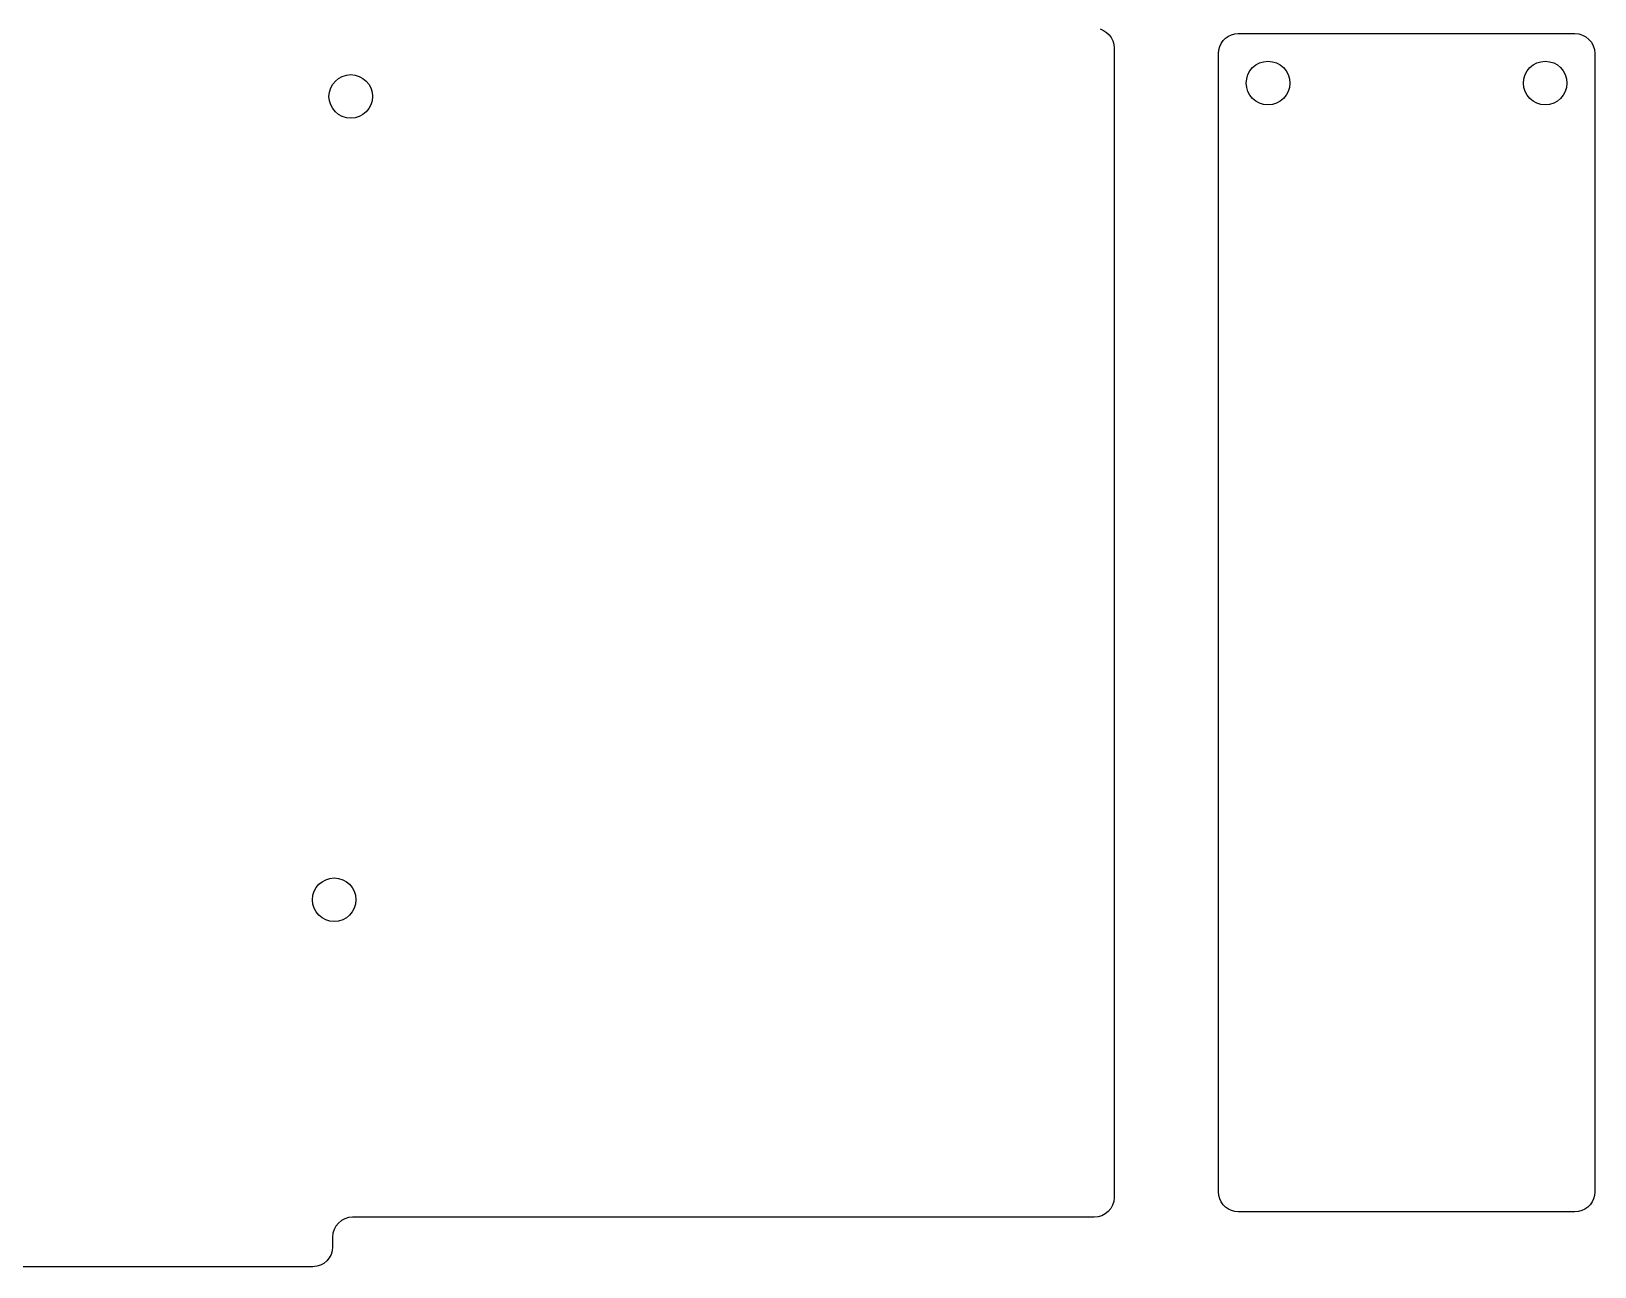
# Model space of a CAD drawing. Header units: inches. Extents: x 184 to 631, y 158 to 480.
# Drawn here: x 407.5 to 631.1, y 165.5 to 342.2 of the extents above; entities that cross this region are included whole.
import ezdxf

# ---------------------------------------------------------------- set-up
doc = ezdxf.new("R2010")
doc.units = ezdxf.units.IN
doc.header["$MEASUREMENT"] = 0

# ---------------------------------------------------------------- blocks, each defined once
blk = doc.blocks.new('block 66')
at = {"color": 7, "lineweight": 25, "true_color": 0xffffff}
blk.add_lwpolyline([(560.38, 342.54), (560.85, 342.34), (561.28, 342.06), (561.65, 341.71), (561.95, 341.3), (562.17, 340.84), (562.31, 340.35), (562.36, 339.84)], dxfattribs=at)
blk = doc.blocks.new('block 65')
blk.add_blockref('block 66', (0, 0))
blk = doc.blocks.new('block 64')
blk.add_blockref('block 65', (0, 0))
blk = doc.blocks.new('block 63')
blk.add_blockref('block 64', (0, 0))
blk = doc.blocks.new('block 70')
at = {"color": 7, "lineweight": 25, "true_color": 0xffffff}
blk.add_lwpolyline([(562.36, 339.84), (562.36, 240.65), (562.36, 175.42)], dxfattribs=at)
blk = doc.blocks.new('block 69')
blk.add_blockref('block 70', (0, 0))
blk = doc.blocks.new('block 68')
blk.add_blockref('block 69', (0, 0))
blk = doc.blocks.new('block 67')
blk.add_blockref('block 68', (0, 0))
blk = doc.blocks.new('block 74')
at = {"color": 7, "lineweight": 25, "true_color": 0xffffff}
blk.add_lwpolyline([(562.36, 175.42), (562.3, 174.87), (562.14, 174.34), (561.88, 173.85), (561.53, 173.42), (561.1, 173.07), (560.61, 172.81), (560.08, 172.65), (559.53, 172.59)], dxfattribs=at)
blk = doc.blocks.new('block 73')
blk.add_blockref('block 74', (0, 0))
blk = doc.blocks.new('block 72')
blk.add_blockref('block 73', (0, 0))
blk = doc.blocks.new('block 71')
blk.add_blockref('block 72', (0, 0))
blk = doc.blocks.new('block 78')
at = {"color": 7, "lineweight": 25, "true_color": 0xffffff}
blk.add_lwpolyline([(559.53, 172.59), (453.43, 172.59)], dxfattribs=at)
blk = doc.blocks.new('block 77')
blk.add_blockref('block 78', (0, 0))
blk = doc.blocks.new('block 76')
blk.add_blockref('block 77', (0, 0))
blk = doc.blocks.new('block 75')
blk.add_blockref('block 76', (0, 0))
blk = doc.blocks.new('block 82')
at = {"color": 7, "lineweight": 25, "true_color": 0xffffff}
blk.add_lwpolyline([(453.43, 172.59), (452.87, 172.54), (452.34, 172.38), (451.85, 172.12), (451.43, 171.77), (451.07, 171.34), (450.81, 170.85), (450.65, 170.32), (450.6, 169.77)], dxfattribs=at)
blk = doc.blocks.new('block 81')
blk.add_blockref('block 82', (0, 0))
blk = doc.blocks.new('block 80')
blk.add_blockref('block 81', (0, 0))
blk = doc.blocks.new('block 79')
blk.add_blockref('block 80', (0, 0))
blk = doc.blocks.new('block 86')
at = {"color": 7, "lineweight": 25, "true_color": 0xffffff}
blk.add_lwpolyline([(450.6, 169.77), (450.6, 168.35)], dxfattribs=at)
blk = doc.blocks.new('block 85')
blk.add_blockref('block 86', (0, 0))
blk = doc.blocks.new('block 84')
blk.add_blockref('block 85', (0, 0))
blk = doc.blocks.new('block 83')
blk.add_blockref('block 84', (0, 0))
blk = doc.blocks.new('block 90')
at = {"color": 7, "lineweight": 25, "true_color": 0xffffff}
blk.add_lwpolyline([(450.6, 168.35), (450.54, 167.8), (450.38, 167.27), (450.12, 166.78), (449.77, 166.35), (449.34, 166), (448.85, 165.74), (448.32, 165.58), (447.77, 165.52)], dxfattribs=at)
blk = doc.blocks.new('block 89')
blk.add_blockref('block 90', (0, 0))
blk = doc.blocks.new('block 88')
blk.add_blockref('block 89', (0, 0))
blk = doc.blocks.new('block 87')
blk.add_blockref('block 88', (0, 0))
blk = doc.blocks.new('block 94')
at = {"color": 7, "lineweight": 25, "true_color": 0xffffff}
blk.add_lwpolyline([(447.77, 165.52), (399.52, 165.52)], dxfattribs=at)
blk = doc.blocks.new('block 93')
blk.add_blockref('block 94', (0, 0))
blk = doc.blocks.new('block 92')
blk.add_blockref('block 93', (0, 0))
blk = doc.blocks.new('block 91')
blk.add_blockref('block 92', (0, 0))
blk = doc.blocks.new('block 2')
for name in ['block 63', 'block 67', 'block 71', 'block 79', 'block 75', 'block 87', 'block 83', 'block 91']:
    blk.add_blockref(name, (0, 0))
blk = doc.blocks.new('block 203')
at = {"color": 7, "lineweight": 25, "true_color": 0xffffff}
blk.add_open_spline([(453.94, 218.01), (453.94, 219.73), (452.55, 221.12), (450.83, 221.12), (450.83, 221.12), (450.83, 221.12), (450.83, 221.12), (450.83, 221.12), (450.83, 221.12), (450.83, 221.12), (450.83, 221.12), (450.83, 221.12), (450.83, 221.12), (450.83, 221.12), (450.83, 221.12), (450.83, 221.12), (450.83, 221.12), (450.83, 221.12), (450.83, 221.12), (450.83, 221.12), (450.83, 221.12), (450.83, 221.12), (450.83, 221.12), (450.83, 221.12), (450.83, 221.12), (450.83, 221.12), (450.83, 221.12), (450.83, 221.12), (450.83, 221.12), (450.83, 221.12), (450.83, 221.12), (450.83, 221.12), (450.83, 221.12), (450.83, 221.12), (450.83, 221.12), (450.83, 221.12), (450.83, 221.12), (450.83, 221.12), (450.83, 221.12), (450.83, 221.12), (450.83, 221.12), (450.83, 221.12), (450.83, 221.12), (450.83, 221.12), (450.83, 221.12), (450.83, 221.12), (450.83, 221.12), (450.83, 221.12), (450.83, 221.12), (449.11, 221.12), (447.72, 219.73), (447.72, 218.01), (447.72, 218.01), (447.72, 218.01), (447.72, 218.01), (447.72, 218.01), (447.72, 218.01), (447.72, 218.01), (447.72, 218.01), (447.72, 218.01), (447.72, 218.01), (447.72, 218.01), (447.72, 218.01), (447.72, 218.01), (447.72, 218.01), (447.72, 218.01), (447.72, 218.01), (447.72, 218.01), (447.72, 218.01), (447.72, 218.01), (447.72, 218.01), (447.72, 218.01), (447.72, 218.01), (447.72, 218.01), (447.72, 218.01), (447.72, 218.01), (447.72, 218.01), (447.72, 218.01), (447.72, 218.01), (447.72, 218.01), (447.72, 218.01), (447.72, 218.01), (447.72, 218.01), (447.72, 218.01), (447.72, 218.01), (447.72, 218.01), (447.72, 218.01), (447.72, 218.01), (447.72, 218.01), (447.72, 218.01), (447.72, 218.01), (447.72, 218.01), (447.72, 218.01), (447.72, 218.01), (447.72, 218.01), (447.72, 218.01), (447.72, 218.01), (447.72, 216.29), (449.11, 214.9), (450.83, 214.9), (450.83, 214.9), (450.83, 214.9), (450.83, 214.9), (450.83, 214.9), (450.83, 214.9), (450.83, 214.9), (450.83, 214.9), (450.83, 214.9), (450.83, 214.9), (450.83, 214.9), (450.83, 214.9), (450.83, 214.9), (450.83, 214.9), (450.83, 214.9), (450.83, 214.9), (450.83, 214.9), (450.83, 214.9), (450.83, 214.9), (450.83, 214.9), (450.83, 214.9), (450.83, 214.9), (450.83, 214.9), (450.83, 214.9), (450.83, 214.9), (450.83, 214.9), (450.83, 214.9), (450.83, 214.9), (450.83, 214.9), (450.83, 214.9), (450.83, 214.9), (450.83, 214.9), (450.83, 214.9), (450.83, 214.9), (450.83, 214.9), (450.83, 214.9), (450.83, 214.9), (450.83, 214.9), (450.83, 214.9), (450.83, 214.9), (450.83, 214.9), (450.83, 214.9), (450.83, 214.9), (450.83, 214.9), (450.83, 214.9), (450.83, 214.9), (452.55, 214.9), (453.94, 216.29), (453.94, 218.01), (453.94, 218.01), (453.94, 218.01), (453.94, 218.01), (453.94, 218.01), (453.94, 218.01), (453.94, 218.01), (453.94, 218.01), (453.94, 218.01), (453.94, 218.01), (453.94, 218.01), (453.94, 218.01), (453.94, 218.01), (453.94, 218.01), (453.94, 218.01), (453.94, 218.01), (453.94, 218.01), (453.94, 218.01), (453.94, 218.01), (453.94, 218.01), (453.94, 218.01), (453.94, 218.01), (453.94, 218.01), (453.94, 218.01), (453.94, 218.01), (453.94, 218.01), (453.94, 218.01), (453.94, 218.01), (453.94, 218.01), (453.94, 218.01), (453.94, 218.01), (453.94, 218.01), (453.94, 218.01), (453.94, 218.01), (453.94, 218.01), (453.94, 218.01), (453.94, 218.01), (453.94, 218.01), (453.94, 218.01), (453.94, 218.01), (453.94, 218.01), (453.94, 218.01), (453.94, 218.01), (453.94, 218.01), (453.94, 218.01), (453.94, 218.01), (453.94, 218.01), (453.94, 218.01), (453.94, 218.01), (453.94, 218.01), (453.94, 218.01), (453.94, 218.01), (453.94, 218.01), (453.94, 218.01), (453.94, 218.01), (453.94, 218.01), (453.94, 218.01), (453.94, 218.01), (453.94, 218.01), (453.94, 218.01), (453.94, 218.01), (453.94, 218.01), (453.94, 218.01), (453.94, 218.01), (453.94, 218.01), (453.94, 218.01), (453.94, 218.01), (453.94, 218.01), (453.94, 218.01), (453.94, 218.01), (453.94, 218.01), (453.94, 218.01), (453.94, 218.01), (453.94, 218.01), (453.94, 218.01), (453.94, 218.01), (453.94, 218.01), (453.94, 218.01), (453.94, 218.01), (453.94, 218.01), (453.94, 218.01), (453.94, 218.01), (453.94, 218.01), (453.94, 218.01), (453.94, 218.01), (453.94, 218.01), (453.94, 218.01), (453.94, 218.01), (453.94, 218.01), (453.94, 218.01), (453.94, 218.01), (453.94, 218.01), (453.94, 218.01), (453.94, 218.01), (453.94, 218.01), (453.94, 218.01), (453.94, 218.01)], degree=3, knots=[0, 0, 0, 0, 1, 1, 1, 2, 2, 2, 3, 3, 3, 4, 4, 4, 5, 5, 5, 6, 6, 6, 7, 7, 7, 8, 8, 8, 9, 9, 9, 10, 10, 10, 11, 11, 11, 12, 12, 12, 13, 13, 13, 14, 14, 14, 15, 15, 15, 16, 16, 16, 17, 17, 17, 18, 18, 18, 19, 19, 19, 20, 20, 20, 21, 21, 21, 22, 22, 22, 23, 23, 23, 24, 24, 24, 25, 25, 25, 26, 26, 26, 27, 27, 27, 28, 28, 28, 29, 29, 29, 30, 30, 30, 31, 31, 31, 32, 32, 32, 33, 33, 33, 34, 34, 34, 35, 35, 35, 36, 36, 36, 37, 37, 37, 38, 38, 38, 39, 39, 39, 40, 40, 40, 41, 41, 41, 42, 42, 42, 43, 43, 43, 44, 44, 44, 45, 45, 45, 46, 46, 46, 47, 47, 47, 48, 48, 48, 49, 49, 49, 50, 50, 50, 51, 51, 51, 52, 52, 52, 53, 53, 53, 54, 54, 54, 55, 55, 55, 56, 56, 56, 57, 57, 57, 58, 58, 58, 59, 59, 59, 60, 60, 60, 61, 61, 61, 62, 62, 62, 63, 63, 63, 64, 64, 64, 65, 65, 65, 66, 66, 66, 67, 67, 67, 68, 68, 68, 69, 69, 69, 70, 70, 70, 71, 71, 71, 72, 72, 72, 73, 73, 73, 74, 74, 74, 75, 75, 75, 76, 76, 76, 77, 77, 77, 78, 78, 78, 79, 79, 79, 80, 80, 80, 81, 81, 81, 81], dxfattribs=at)
blk = doc.blocks.new('block 202')
blk.add_blockref('block 203', (0, 0))
blk = doc.blocks.new('block 201')
blk.add_blockref('block 202', (0, 0))
blk = doc.blocks.new('block 200')
blk.add_blockref('block 201', (0, 0))
blk = doc.blocks.new('block 199')
blk.add_blockref('block 200', (0, 0))
blk = doc.blocks.new('block 208')
at = {"color": 7, "lineweight": 25, "true_color": 0xffffff}
blk.add_open_spline([(456.31, 332.89), (456.31, 334.61), (454.91, 336.01), (453.2, 336.01), (453.2, 336.01), (453.2, 336.01), (453.2, 336.01), (453.2, 336.01), (453.2, 336.01), (453.2, 336.01), (453.2, 336.01), (453.2, 336.01), (453.2, 336.01), (453.2, 336.01), (453.2, 336.01), (453.2, 336.01), (453.2, 336.01), (453.2, 336.01), (453.2, 336.01), (453.2, 336.01), (453.2, 336.01), (453.2, 336.01), (453.2, 336.01), (453.2, 336.01), (453.2, 336.01), (453.2, 336.01), (453.2, 336.01), (453.2, 336.01), (453.2, 336.01), (453.2, 336.01), (453.2, 336.01), (453.2, 336.01), (453.2, 336.01), (453.2, 336.01), (453.2, 336.01), (453.2, 336.01), (453.2, 336.01), (453.2, 336.01), (453.2, 336.01), (453.2, 336.01), (453.2, 336.01), (453.2, 336.01), (453.2, 336.01), (453.2, 336.01), (453.2, 336.01), (453.2, 336.01), (453.2, 336.01), (453.2, 336.01), (453.2, 336.01), (451.48, 336.01), (450.08, 334.61), (450.08, 332.89), (450.08, 332.89), (450.08, 332.89), (450.08, 332.89), (450.08, 332.89), (450.08, 332.89), (450.08, 332.89), (450.08, 332.89), (450.08, 332.89), (450.08, 332.89), (450.08, 332.89), (450.08, 332.89), (450.08, 332.89), (450.08, 332.89), (450.08, 332.89), (450.08, 332.89), (450.08, 332.89), (450.08, 332.89), (450.08, 332.89), (450.08, 332.89), (450.08, 332.89), (450.08, 332.89), (450.08, 332.89), (450.08, 332.89), (450.08, 332.89), (450.08, 332.89), (450.08, 332.89), (450.08, 332.89), (450.08, 332.89), (450.08, 332.89), (450.08, 332.89), (450.08, 332.89), (450.08, 332.89), (450.08, 332.89), (450.08, 332.89), (450.08, 332.89), (450.08, 332.89), (450.08, 332.89), (450.08, 332.89), (450.08, 332.89), (450.08, 332.89), (450.08, 332.89), (450.08, 332.89), (450.08, 332.89), (450.08, 332.89), (450.08, 332.89), (450.08, 331.17), (451.48, 329.78), (453.2, 329.78), (453.2, 329.78), (453.2, 329.78), (453.2, 329.78), (453.2, 329.78), (453.2, 329.78), (453.2, 329.78), (453.2, 329.78), (453.2, 329.78), (453.2, 329.78), (453.2, 329.78), (453.2, 329.78), (453.2, 329.78), (453.2, 329.78), (453.2, 329.78), (453.2, 329.78), (453.2, 329.78), (453.2, 329.78), (453.2, 329.78), (453.2, 329.78), (453.2, 329.78), (453.2, 329.78), (453.2, 329.78), (453.2, 329.78), (453.2, 329.78), (453.2, 329.78), (453.2, 329.78), (453.2, 329.78), (453.2, 329.78), (453.2, 329.78), (453.2, 329.78), (453.2, 329.78), (453.2, 329.78), (453.2, 329.78), (453.2, 329.78), (453.2, 329.78), (453.2, 329.78), (453.2, 329.78), (453.2, 329.78), (453.2, 329.78), (453.2, 329.78), (453.2, 329.78), (453.2, 329.78), (453.2, 329.78), (453.2, 329.78), (453.2, 329.78), (454.91, 329.78), (456.31, 331.17), (456.31, 332.89), (456.31, 332.89), (456.31, 332.89), (456.31, 332.89), (456.31, 332.89), (456.31, 332.89), (456.31, 332.89), (456.31, 332.89), (456.31, 332.89), (456.31, 332.89), (456.31, 332.89), (456.31, 332.89), (456.31, 332.89), (456.31, 332.89), (456.31, 332.89), (456.31, 332.89), (456.31, 332.89), (456.31, 332.89), (456.31, 332.89), (456.31, 332.89), (456.31, 332.89), (456.31, 332.89), (456.31, 332.89), (456.31, 332.89), (456.31, 332.89), (456.31, 332.89), (456.31, 332.89), (456.31, 332.89), (456.31, 332.89), (456.31, 332.89), (456.31, 332.89), (456.31, 332.89), (456.31, 332.89), (456.31, 332.89), (456.31, 332.89), (456.31, 332.89), (456.31, 332.89), (456.31, 332.89), (456.31, 332.89), (456.31, 332.89), (456.31, 332.89), (456.31, 332.89), (456.31, 332.89), (456.31, 332.89), (456.31, 332.89), (456.31, 332.89), (456.31, 332.89), (456.31, 332.89), (456.31, 332.89), (456.31, 332.89), (456.31, 332.89), (456.31, 332.89), (456.31, 332.89), (456.31, 332.89), (456.31, 332.89), (456.31, 332.89), (456.31, 332.89), (456.31, 332.89), (456.31, 332.89), (456.31, 332.89), (456.31, 332.89), (456.31, 332.89), (456.31, 332.89), (456.31, 332.89), (456.31, 332.89), (456.31, 332.89), (456.31, 332.89), (456.31, 332.89), (456.31, 332.89), (456.31, 332.89), (456.31, 332.89), (456.31, 332.89), (456.31, 332.89), (456.31, 332.89), (456.31, 332.89), (456.31, 332.89), (456.31, 332.89), (456.31, 332.89), (456.31, 332.89), (456.31, 332.89), (456.31, 332.89), (456.31, 332.89), (456.31, 332.89), (456.31, 332.89), (456.31, 332.89), (456.31, 332.89), (456.31, 332.89), (456.31, 332.89), (456.31, 332.89), (456.31, 332.89), (456.31, 332.89), (456.31, 332.89), (456.31, 332.89), (456.31, 332.89), (456.31, 332.89), (456.31, 332.89), (456.31, 332.89)], degree=3, knots=[0, 0, 0, 0, 1, 1, 1, 2, 2, 2, 3, 3, 3, 4, 4, 4, 5, 5, 5, 6, 6, 6, 7, 7, 7, 8, 8, 8, 9, 9, 9, 10, 10, 10, 11, 11, 11, 12, 12, 12, 13, 13, 13, 14, 14, 14, 15, 15, 15, 16, 16, 16, 17, 17, 17, 18, 18, 18, 19, 19, 19, 20, 20, 20, 21, 21, 21, 22, 22, 22, 23, 23, 23, 24, 24, 24, 25, 25, 25, 26, 26, 26, 27, 27, 27, 28, 28, 28, 29, 29, 29, 30, 30, 30, 31, 31, 31, 32, 32, 32, 33, 33, 33, 34, 34, 34, 35, 35, 35, 36, 36, 36, 37, 37, 37, 38, 38, 38, 39, 39, 39, 40, 40, 40, 41, 41, 41, 42, 42, 42, 43, 43, 43, 44, 44, 44, 45, 45, 45, 46, 46, 46, 47, 47, 47, 48, 48, 48, 49, 49, 49, 50, 50, 50, 51, 51, 51, 52, 52, 52, 53, 53, 53, 54, 54, 54, 55, 55, 55, 56, 56, 56, 57, 57, 57, 58, 58, 58, 59, 59, 59, 60, 60, 60, 61, 61, 61, 62, 62, 62, 63, 63, 63, 64, 64, 64, 65, 65, 65, 66, 66, 66, 67, 67, 67, 68, 68, 68, 69, 69, 69, 70, 70, 70, 71, 71, 71, 72, 72, 72, 73, 73, 73, 74, 74, 74, 75, 75, 75, 76, 76, 76, 77, 77, 77, 78, 78, 78, 79, 79, 79, 80, 80, 80, 81, 81, 81, 81], dxfattribs=at)
blk = doc.blocks.new('block 207')
blk.add_blockref('block 208', (0, 0))
blk = doc.blocks.new('block 206')
blk.add_blockref('block 207', (0, 0))
blk = doc.blocks.new('block 205')
blk.add_blockref('block 206', (0, 0))
blk = doc.blocks.new('block 204')
blk.add_blockref('block 205', (0, 0))
blk = doc.blocks.new('block 218')
at = {"color": 7, "lineweight": 25, "true_color": 0xffffff}
blk.add_lwpolyline([(580.12, 173.38), (579.63, 173.42), (579.15, 173.55), (578.71, 173.76), (578.3, 174.04), (577.95, 174.39), (577.67, 174.8), (577.46, 175.24), (577.33, 175.72), (577.29, 176.21)], dxfattribs=at)
blk = doc.blocks.new('block 217')
blk.add_blockref('block 218', (0, 0))
blk = doc.blocks.new('block 216')
blk.add_blockref('block 217', (0, 0))
blk = doc.blocks.new('block 215')
blk.add_blockref('block 216', (0, 0))
blk = doc.blocks.new('block 222')
at = {"color": 7, "lineweight": 25, "true_color": 0xffffff}
blk.add_lwpolyline([(577.29, 176.21), (577.29, 339.05)], dxfattribs=at)
blk = doc.blocks.new('block 221')
blk.add_blockref('block 222', (0, 0))
blk = doc.blocks.new('block 220')
blk.add_blockref('block 221', (0, 0))
blk = doc.blocks.new('block 219')
blk.add_blockref('block 220', (0, 0))
blk = doc.blocks.new('block 226')
at = {"color": 7, "lineweight": 25, "true_color": 0xffffff}
blk.add_lwpolyline([(577.29, 339.05), (577.33, 339.54), (577.46, 340.02), (577.67, 340.47), (577.95, 340.87), (578.3, 341.22), (578.71, 341.51), (579.15, 341.71), (579.63, 341.84), (580.12, 341.88)], dxfattribs=at)
blk = doc.blocks.new('block 225')
blk.add_blockref('block 226', (0, 0))
blk = doc.blocks.new('block 224')
blk.add_blockref('block 225', (0, 0))
blk = doc.blocks.new('block 223')
blk.add_blockref('block 224', (0, 0))
blk = doc.blocks.new('block 230')
at = {"color": 7, "lineweight": 25, "true_color": 0xffffff}
blk.add_lwpolyline([(580.12, 341.88), (628.27, 341.88)], dxfattribs=at)
blk = doc.blocks.new('block 229')
blk.add_blockref('block 230', (0, 0))
blk = doc.blocks.new('block 228')
blk.add_blockref('block 229', (0, 0))
blk = doc.blocks.new('block 227')
blk.add_blockref('block 228', (0, 0))
blk = doc.blocks.new('block 234')
at = {"color": 7, "lineweight": 25, "true_color": 0xffffff}
blk.add_lwpolyline([(628.27, 341.88), (628.82, 341.83), (629.35, 341.67), (629.84, 341.41), (630.27, 341.05), (630.62, 340.63), (630.88, 340.14), (631.05, 339.61), (631.1, 339.05)], dxfattribs=at)
blk = doc.blocks.new('block 233')
blk.add_blockref('block 234', (0, 0))
blk = doc.blocks.new('block 232')
blk.add_blockref('block 233', (0, 0))
blk = doc.blocks.new('block 231')
blk.add_blockref('block 232', (0, 0))
blk = doc.blocks.new('block 238')
at = {"color": 7, "lineweight": 25, "true_color": 0xffffff}
blk.add_lwpolyline([(631.1, 339.05), (631.1, 183.29), (631.1, 176.21)], dxfattribs=at)
blk = doc.blocks.new('block 237')
blk.add_blockref('block 238', (0, 0))
blk = doc.blocks.new('block 236')
blk.add_blockref('block 237', (0, 0))
blk = doc.blocks.new('block 235')
blk.add_blockref('block 236', (0, 0))
blk = doc.blocks.new('block 242')
at = {"color": 7, "lineweight": 25, "true_color": 0xffffff}
blk.add_lwpolyline([(631.1, 176.21), (631.06, 175.72), (630.93, 175.24), (630.72, 174.8), (630.44, 174.39), (630.09, 174.04), (629.68, 173.76), (629.24, 173.55), (628.76, 173.42), (628.27, 173.38)], dxfattribs=at)
blk = doc.blocks.new('block 241')
blk.add_blockref('block 242', (0, 0))
blk = doc.blocks.new('block 240')
blk.add_blockref('block 241', (0, 0))
blk = doc.blocks.new('block 239')
blk.add_blockref('block 240', (0, 0))
blk = doc.blocks.new('block 246')
at = {"color": 7, "lineweight": 25, "true_color": 0xffffff}
blk.add_lwpolyline([(628.27, 173.38), (580.12, 173.38)], dxfattribs=at)
blk = doc.blocks.new('block 245')
blk.add_blockref('block 246', (0, 0))
blk = doc.blocks.new('block 244')
blk.add_blockref('block 245', (0, 0))
blk = doc.blocks.new('block 243')
blk.add_blockref('block 244', (0, 0))
blk = doc.blocks.new('block 214')
for name in ['block 223', 'block 227', 'block 231', 'block 219', 'block 235', 'block 215', 'block 239', 'block 243']:
    blk.add_blockref(name, (0, 0))
blk = doc.blocks.new('block 251')
at = {"color": 7, "lineweight": 25, "true_color": 0xffffff}
blk.add_open_spline([(627.13, 334.8), (627.13, 336.53), (625.74, 337.92), (624.02, 337.92), (624.02, 337.92), (624.02, 337.92), (624.02, 337.92), (624.02, 337.92), (624.02, 337.92), (624.02, 337.92), (624.02, 337.92), (624.02, 337.92), (624.02, 337.92), (624.02, 337.92), (624.02, 337.92), (624.02, 337.92), (624.02, 337.92), (624.02, 337.92), (624.02, 337.92), (624.02, 337.92), (624.02, 337.92), (624.02, 337.92), (624.02, 337.92), (624.02, 337.92), (624.02, 337.92), (624.02, 337.92), (624.02, 337.92), (624.02, 337.92), (624.02, 337.92), (624.02, 337.92), (624.02, 337.92), (624.02, 337.92), (624.02, 337.92), (624.02, 337.92), (624.02, 337.92), (624.02, 337.92), (624.02, 337.92), (624.02, 337.92), (624.02, 337.92), (624.02, 337.92), (624.02, 337.92), (624.02, 337.92), (624.02, 337.92), (624.02, 337.92), (624.02, 337.92), (624.02, 337.92), (624.02, 337.92), (624.02, 337.92), (624.02, 337.92), (622.3, 337.92), (620.9, 336.53), (620.9, 334.8), (620.9, 334.8), (620.9, 334.8), (620.9, 334.8), (620.9, 334.8), (620.9, 334.8), (620.9, 334.8), (620.9, 334.8), (620.9, 334.8), (620.9, 334.8), (620.9, 334.8), (620.9, 334.8), (620.9, 334.8), (620.9, 334.8), (620.9, 334.8), (620.9, 334.8), (620.9, 334.8), (620.9, 334.8), (620.9, 334.8), (620.9, 334.8), (620.9, 334.8), (620.9, 334.8), (620.9, 334.8), (620.9, 334.8), (620.9, 334.8), (620.9, 334.8), (620.9, 334.8), (620.9, 334.8), (620.9, 334.8), (620.9, 334.8), (620.9, 334.8), (620.9, 334.8), (620.9, 334.8), (620.9, 334.8), (620.9, 334.8), (620.9, 334.8), (620.9, 334.8), (620.9, 334.8), (620.9, 334.8), (620.9, 334.8), (620.9, 334.8), (620.9, 334.8), (620.9, 334.8), (620.9, 334.8), (620.9, 334.8), (620.9, 334.8), (620.9, 333.08), (622.3, 331.69), (624.02, 331.69), (624.02, 331.69), (624.02, 331.69), (624.02, 331.69), (624.02, 331.69), (624.02, 331.69), (624.02, 331.69), (624.02, 331.69), (624.02, 331.69), (624.02, 331.69), (624.02, 331.69), (624.02, 331.69), (624.02, 331.69), (624.02, 331.69), (624.02, 331.69), (624.02, 331.69), (624.02, 331.69), (624.02, 331.69), (624.02, 331.69), (624.02, 331.69), (624.02, 331.69), (624.02, 331.69), (624.02, 331.69), (624.02, 331.69), (624.02, 331.69), (624.02, 331.69), (624.02, 331.69), (624.02, 331.69), (624.02, 331.69), (624.02, 331.69), (624.02, 331.69), (624.02, 331.69), (624.02, 331.69), (624.02, 331.69), (624.02, 331.69), (624.02, 331.69), (624.02, 331.69), (624.02, 331.69), (624.02, 331.69), (624.02, 331.69), (624.02, 331.69), (624.02, 331.69), (624.02, 331.69), (624.02, 331.69), (624.02, 331.69), (624.02, 331.69), (625.74, 331.69), (627.13, 333.08), (627.13, 334.8), (627.13, 334.8), (627.13, 334.8), (627.13, 334.8), (627.13, 334.8), (627.13, 334.8), (627.13, 334.8), (627.13, 334.8), (627.13, 334.8), (627.13, 334.8), (627.13, 334.8), (627.13, 334.8), (627.13, 334.8), (627.13, 334.8), (627.13, 334.8), (627.13, 334.8), (627.13, 334.8), (627.13, 334.8), (627.13, 334.8), (627.13, 334.8), (627.13, 334.8), (627.13, 334.8), (627.13, 334.8), (627.13, 334.8), (627.13, 334.8), (627.13, 334.8), (627.13, 334.8), (627.13, 334.8), (627.13, 334.8), (627.13, 334.8), (627.13, 334.8), (627.13, 334.8), (627.13, 334.8), (627.13, 334.8), (627.13, 334.8), (627.13, 334.8), (627.13, 334.8), (627.13, 334.8), (627.13, 334.8), (627.13, 334.8), (627.13, 334.8), (627.13, 334.8), (627.13, 334.8), (627.13, 334.8), (627.13, 334.8), (627.13, 334.8), (627.13, 334.8), (627.13, 334.8), (627.13, 334.8), (627.13, 334.8), (627.13, 334.8), (627.13, 334.8), (627.13, 334.8), (627.13, 334.8), (627.13, 334.8), (627.13, 334.8), (627.13, 334.8), (627.13, 334.8), (627.13, 334.8), (627.13, 334.8), (627.13, 334.8), (627.13, 334.8), (627.13, 334.8), (627.13, 334.8), (627.13, 334.8), (627.13, 334.8), (627.13, 334.8), (627.13, 334.8), (627.13, 334.8), (627.13, 334.8), (627.13, 334.8), (627.13, 334.8), (627.13, 334.8), (627.13, 334.8), (627.13, 334.8), (627.13, 334.8), (627.13, 334.8), (627.13, 334.8), (627.13, 334.8), (627.13, 334.8), (627.13, 334.8), (627.13, 334.8), (627.13, 334.8), (627.13, 334.8), (627.13, 334.8), (627.13, 334.8), (627.13, 334.8), (627.13, 334.8), (627.13, 334.8), (627.13, 334.8), (627.13, 334.8), (627.13, 334.8), (627.13, 334.8), (627.13, 334.8), (627.13, 334.8), (627.13, 334.8), (627.13, 334.8)], degree=3, knots=[0, 0, 0, 0, 1, 1, 1, 2, 2, 2, 3, 3, 3, 4, 4, 4, 5, 5, 5, 6, 6, 6, 7, 7, 7, 8, 8, 8, 9, 9, 9, 10, 10, 10, 11, 11, 11, 12, 12, 12, 13, 13, 13, 14, 14, 14, 15, 15, 15, 16, 16, 16, 17, 17, 17, 18, 18, 18, 19, 19, 19, 20, 20, 20, 21, 21, 21, 22, 22, 22, 23, 23, 23, 24, 24, 24, 25, 25, 25, 26, 26, 26, 27, 27, 27, 28, 28, 28, 29, 29, 29, 30, 30, 30, 31, 31, 31, 32, 32, 32, 33, 33, 33, 34, 34, 34, 35, 35, 35, 36, 36, 36, 37, 37, 37, 38, 38, 38, 39, 39, 39, 40, 40, 40, 41, 41, 41, 42, 42, 42, 43, 43, 43, 44, 44, 44, 45, 45, 45, 46, 46, 46, 47, 47, 47, 48, 48, 48, 49, 49, 49, 50, 50, 50, 51, 51, 51, 52, 52, 52, 53, 53, 53, 54, 54, 54, 55, 55, 55, 56, 56, 56, 57, 57, 57, 58, 58, 58, 59, 59, 59, 60, 60, 60, 61, 61, 61, 62, 62, 62, 63, 63, 63, 64, 64, 64, 65, 65, 65, 66, 66, 66, 67, 67, 67, 68, 68, 68, 69, 69, 69, 70, 70, 70, 71, 71, 71, 72, 72, 72, 73, 73, 73, 74, 74, 74, 75, 75, 75, 76, 76, 76, 77, 77, 77, 78, 78, 78, 79, 79, 79, 80, 80, 80, 81, 81, 81, 81], dxfattribs=at)
blk = doc.blocks.new('block 250')
blk.add_blockref('block 251', (0, 0))
blk = doc.blocks.new('block 249')
blk.add_blockref('block 250', (0, 0))
blk = doc.blocks.new('block 248')
blk.add_blockref('block 249', (0, 0))
blk = doc.blocks.new('block 247')
blk.add_blockref('block 248', (0, 0))
blk = doc.blocks.new('block 256')
at = {"color": 7, "lineweight": 25, "true_color": 0xffffff}
blk.add_open_spline([(587.49, 334.8), (587.49, 336.53), (586.09, 337.92), (584.37, 337.92), (584.37, 337.92), (584.37, 337.92), (584.37, 337.92), (584.37, 337.92), (584.37, 337.92), (584.37, 337.92), (584.37, 337.92), (584.37, 337.92), (584.37, 337.92), (584.37, 337.92), (584.37, 337.92), (584.37, 337.92), (584.37, 337.92), (584.37, 337.92), (584.37, 337.92), (584.37, 337.92), (584.37, 337.92), (584.37, 337.92), (584.37, 337.92), (584.37, 337.92), (584.37, 337.92), (584.37, 337.92), (584.37, 337.92), (584.37, 337.92), (584.37, 337.92), (584.37, 337.92), (584.37, 337.92), (584.37, 337.92), (584.37, 337.92), (584.37, 337.92), (584.37, 337.92), (584.37, 337.92), (584.37, 337.92), (584.37, 337.92), (584.37, 337.92), (584.37, 337.92), (584.37, 337.92), (584.37, 337.92), (584.37, 337.92), (584.37, 337.92), (584.37, 337.92), (584.37, 337.92), (584.37, 337.92), (584.37, 337.92), (584.37, 337.92), (582.65, 337.92), (581.26, 336.53), (581.26, 334.8), (581.26, 334.8), (581.26, 334.8), (581.26, 334.8), (581.26, 334.8), (581.26, 334.8), (581.26, 334.8), (581.26, 334.8), (581.26, 334.8), (581.26, 334.8), (581.26, 334.8), (581.26, 334.8), (581.26, 334.8), (581.26, 334.8), (581.26, 334.8), (581.26, 334.8), (581.26, 334.8), (581.26, 334.8), (581.26, 334.8), (581.26, 334.8), (581.26, 334.8), (581.26, 334.8), (581.26, 334.8), (581.26, 334.8), (581.26, 334.8), (581.26, 334.8), (581.26, 334.8), (581.26, 334.8), (581.26, 334.8), (581.26, 334.8), (581.26, 334.8), (581.26, 334.8), (581.26, 334.8), (581.26, 334.8), (581.26, 334.8), (581.26, 334.8), (581.26, 334.8), (581.26, 334.8), (581.26, 334.8), (581.26, 334.8), (581.26, 334.8), (581.26, 334.8), (581.26, 334.8), (581.26, 334.8), (581.26, 334.8), (581.26, 334.8), (581.26, 333.08), (582.65, 331.69), (584.37, 331.69), (584.37, 331.69), (584.37, 331.69), (584.37, 331.69), (584.37, 331.69), (584.37, 331.69), (584.37, 331.69), (584.37, 331.69), (584.37, 331.69), (584.37, 331.69), (584.37, 331.69), (584.37, 331.69), (584.37, 331.69), (584.37, 331.69), (584.37, 331.69), (584.37, 331.69), (584.37, 331.69), (584.37, 331.69), (584.37, 331.69), (584.37, 331.69), (584.37, 331.69), (584.37, 331.69), (584.37, 331.69), (584.37, 331.69), (584.37, 331.69), (584.37, 331.69), (584.37, 331.69), (584.37, 331.69), (584.37, 331.69), (584.37, 331.69), (584.37, 331.69), (584.37, 331.69), (584.37, 331.69), (584.37, 331.69), (584.37, 331.69), (584.37, 331.69), (584.37, 331.69), (584.37, 331.69), (584.37, 331.69), (584.37, 331.69), (584.37, 331.69), (584.37, 331.69), (584.37, 331.69), (584.37, 331.69), (584.37, 331.69), (584.37, 331.69), (586.09, 331.69), (587.49, 333.08), (587.49, 334.8), (587.49, 334.8), (587.49, 334.8), (587.49, 334.8), (587.49, 334.8), (587.49, 334.8), (587.49, 334.8), (587.49, 334.8), (587.49, 334.8), (587.49, 334.8), (587.49, 334.8), (587.49, 334.8), (587.49, 334.8), (587.49, 334.8), (587.49, 334.8), (587.49, 334.8), (587.49, 334.8), (587.49, 334.8), (587.49, 334.8), (587.49, 334.8), (587.49, 334.8), (587.49, 334.8), (587.49, 334.8), (587.49, 334.8), (587.49, 334.8), (587.49, 334.8), (587.49, 334.8), (587.49, 334.8), (587.49, 334.8), (587.49, 334.8), (587.49, 334.8), (587.49, 334.8), (587.49, 334.8), (587.49, 334.8), (587.49, 334.8), (587.49, 334.8), (587.49, 334.8), (587.49, 334.8), (587.49, 334.8), (587.49, 334.8), (587.49, 334.8), (587.49, 334.8), (587.49, 334.8), (587.49, 334.8), (587.49, 334.8), (587.49, 334.8), (587.49, 334.8), (587.49, 334.8), (587.49, 334.8), (587.49, 334.8), (587.49, 334.8), (587.49, 334.8), (587.49, 334.8), (587.49, 334.8), (587.49, 334.8), (587.49, 334.8), (587.49, 334.8), (587.49, 334.8), (587.49, 334.8), (587.49, 334.8), (587.49, 334.8), (587.49, 334.8), (587.49, 334.8), (587.49, 334.8), (587.49, 334.8), (587.49, 334.8), (587.49, 334.8), (587.49, 334.8), (587.49, 334.8), (587.49, 334.8), (587.49, 334.8), (587.49, 334.8), (587.49, 334.8), (587.49, 334.8), (587.49, 334.8), (587.49, 334.8), (587.49, 334.8), (587.49, 334.8), (587.49, 334.8), (587.49, 334.8), (587.49, 334.8), (587.49, 334.8), (587.49, 334.8), (587.49, 334.8), (587.49, 334.8), (587.49, 334.8), (587.49, 334.8), (587.49, 334.8), (587.49, 334.8), (587.49, 334.8), (587.49, 334.8), (587.49, 334.8), (587.49, 334.8), (587.49, 334.8), (587.49, 334.8), (587.49, 334.8), (587.49, 334.8)], degree=3, knots=[0, 0, 0, 0, 1, 1, 1, 2, 2, 2, 3, 3, 3, 4, 4, 4, 5, 5, 5, 6, 6, 6, 7, 7, 7, 8, 8, 8, 9, 9, 9, 10, 10, 10, 11, 11, 11, 12, 12, 12, 13, 13, 13, 14, 14, 14, 15, 15, 15, 16, 16, 16, 17, 17, 17, 18, 18, 18, 19, 19, 19, 20, 20, 20, 21, 21, 21, 22, 22, 22, 23, 23, 23, 24, 24, 24, 25, 25, 25, 26, 26, 26, 27, 27, 27, 28, 28, 28, 29, 29, 29, 30, 30, 30, 31, 31, 31, 32, 32, 32, 33, 33, 33, 34, 34, 34, 35, 35, 35, 36, 36, 36, 37, 37, 37, 38, 38, 38, 39, 39, 39, 40, 40, 40, 41, 41, 41, 42, 42, 42, 43, 43, 43, 44, 44, 44, 45, 45, 45, 46, 46, 46, 47, 47, 47, 48, 48, 48, 49, 49, 49, 50, 50, 50, 51, 51, 51, 52, 52, 52, 53, 53, 53, 54, 54, 54, 55, 55, 55, 56, 56, 56, 57, 57, 57, 58, 58, 58, 59, 59, 59, 60, 60, 60, 61, 61, 61, 62, 62, 62, 63, 63, 63, 64, 64, 64, 65, 65, 65, 66, 66, 66, 67, 67, 67, 68, 68, 68, 69, 69, 69, 70, 70, 70, 71, 71, 71, 72, 72, 72, 73, 73, 73, 74, 74, 74, 75, 75, 75, 76, 76, 76, 77, 77, 77, 78, 78, 78, 79, 79, 79, 80, 80, 80, 81, 81, 81, 81], dxfattribs=at)
blk = doc.blocks.new('block 255')
blk.add_blockref('block 256', (0, 0))
blk = doc.blocks.new('block 254')
blk.add_blockref('block 255', (0, 0))
blk = doc.blocks.new('block 253')
blk.add_blockref('block 254', (0, 0))
blk = doc.blocks.new('block 252')
blk.add_blockref('block 253', (0, 0))

msp = doc.modelspace()

# ---------------------------------------------------------------- block references
for name in ['block 2', 'block 214', 'block 252', 'block 247', 'block 204', 'block 199']:
    msp.add_blockref(name, (0, 0))

doc.saveas('drawing.dxf')
